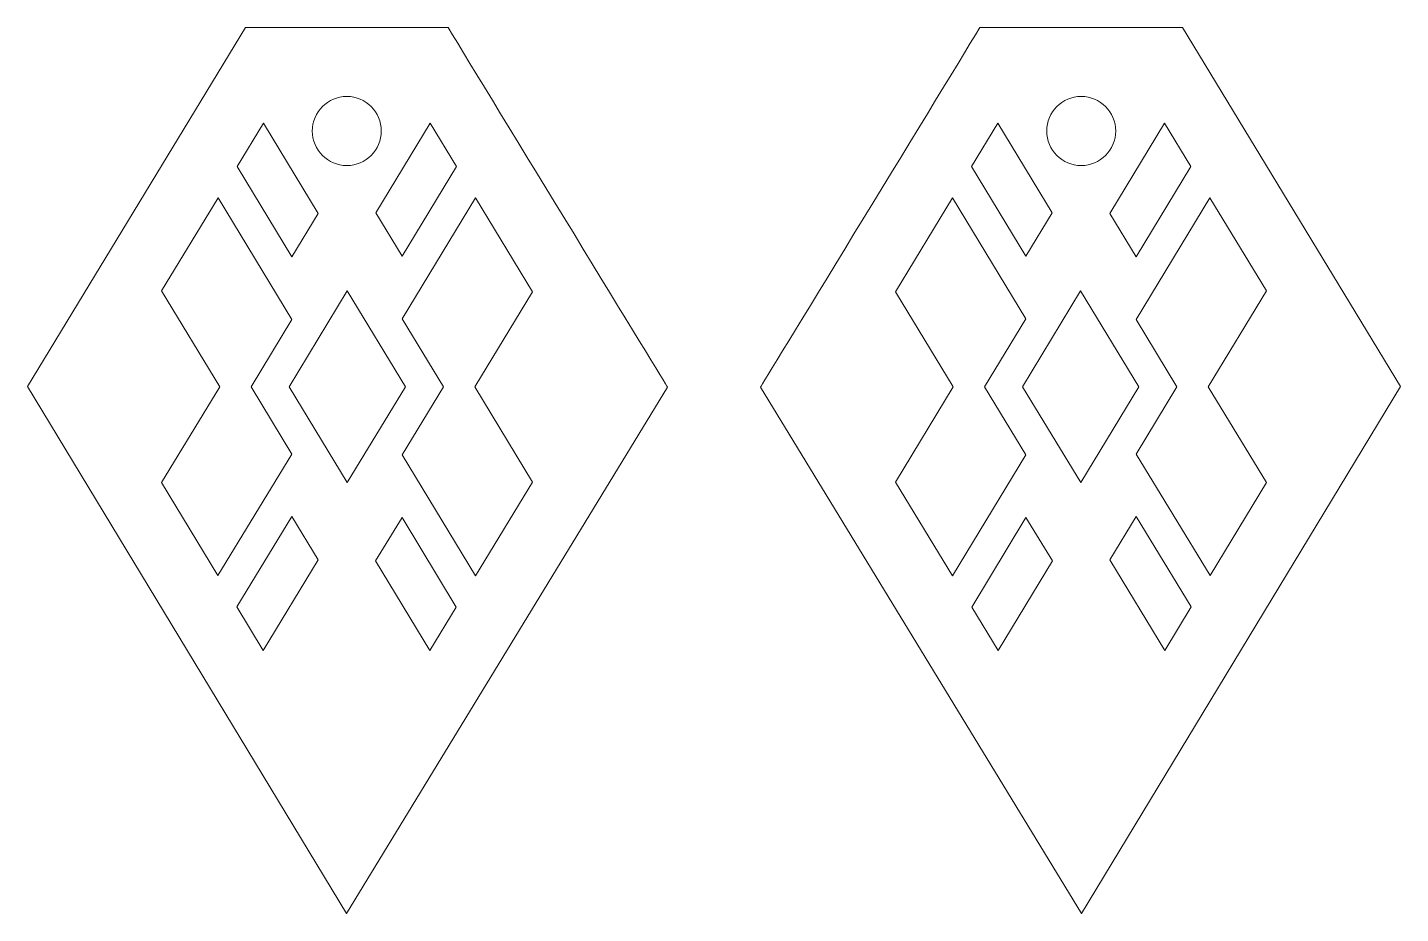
# Model space of a CAD drawing. Header units: inches. Extents: x 59 to 229, y 14 to 123.
import ezdxf

# ---------------------------------------------------------------- set-up
doc = ezdxf.new("R2010")
doc.units = ezdxf.units.IN
doc.header["$MEASUREMENT"] = 0
doc.layers.add('_U+0421_U+043B_U+043E_U+0439 1', color=7, linetype='Continuous')

msp = doc.modelspace()

# ---------------------------------------------------------------- linework, layer by layer
at = {"layer": '_U+0421_U+043B_U+043E_U+0439 1', "color": 1, "lineweight": 9, "true_color": 0xff0000}
for points in [[(88.5, 110.94), (95.27, 99.8), (92.03, 94.46), (85.26, 105.6), (88.5, 110.94)], [(112.3, 105.6), (105.6, 94.56), (102.36, 99.91), (109.05, 110.94), (112.3, 105.6)], [(178.95, 110.94), (185.64, 99.91), (182.4, 94.57), (175.7, 105.6), (178.95, 110.94)], [(202.74, 105.6), (195.98, 94.46), (192.73, 99.8), (199.49, 110.94), (202.74, 105.6)], [(75.95, 66.68), (83.13, 78.47), (75.96, 90.27), (82.92, 101.74), (92.02, 86.75), (87, 78.47), (92.01, 70.18), (82.89, 55.2), (75.95, 66.68)], [(114.56, 78.45), (114.56, 78.44), (121.65, 66.72), (114.61, 55.16), (105.59, 70.06), (110.69, 78.44), (110.69, 78.46), (105.6, 86.85), (114.64, 101.74), (121.66, 90.17), (114.56, 78.46), (114.56, 78.45)], [(173.44, 78.46), (166.34, 90.17), (173.36, 101.74), (182.4, 86.85), (177.31, 78.46), (177.31, 78.44), (182.41, 70.06), (173.39, 55.16), (166.35, 66.72), (173.44, 78.44), (173.44, 78.45), (173.44, 78.46)], [(205.11, 55.2), (195.99, 70.18), (201, 78.47), (195.98, 86.75), (205.08, 101.74), (212.04, 90.27), (204.87, 78.47), (212.05, 66.68), (205.11, 55.2)], [(91.68, 78.46), (98.84, 90.27), (106.02, 78.46), (98.83, 66.65), (91.68, 78.46)], [(189.17, 66.65), (181.98, 78.46), (189.15, 90.27), (196.32, 78.46), (189.17, 66.65)], [(88.46, 45.99), (85.23, 51.34), (92.01, 62.47), (95.24, 57.13), (88.46, 45.99)], [(109.01, 45.97), (102.33, 57.01), (105.58, 62.35), (112.26, 51.31), (109.01, 45.97)], [(175.74, 51.31), (182.42, 62.35), (185.67, 57.01), (178.99, 45.97), (175.74, 51.31)], [(192.76, 57.13), (195.99, 62.47), (202.77, 51.34), (199.54, 45.99), (192.76, 57.13)]]:
    msp.add_lwpolyline(points, dxfattribs=at)
for points, knots in [([(111.26, 122.73), (111.26, 122.73), (111.26, 122.73), (111.26, 122.73), (111.26, 122.73), (111.26, 122.73), (111.26, 122.73), (111.26, 122.73), (86.3, 122.73), (86.3, 122.73), (86.3, 122.73), (59.45, 78.48), (59.45, 78.48), (59.45, 78.48), (98.74, 13.56), (98.74, 13.56), (98.74, 13.56), (138.27, 78.43), (138.27, 78.43), (138.27, 78.43), (116.58, 113.95), (111.26, 122.73)], [0, 0, 0, 0, 1, 1, 1, 2, 2, 2, 3, 3, 3, 4, 4, 4, 5, 5, 5, 6, 6, 6, 7, 7, 7, 7]), ([(149.73, 78.43), (149.73, 78.43), (189.26, 13.56), (189.26, 13.56), (189.26, 13.56), (228.55, 78.48), (228.55, 78.48), (228.55, 78.48), (201.7, 122.73), (201.7, 122.73), (201.7, 122.73), (176.74, 122.73), (176.74, 122.73), (176.74, 122.73), (176.74, 122.73), (176.74, 122.73), (176.74, 122.73), (176.74, 122.73), (176.74, 122.73), (171.42, 113.95), (149.73, 78.43), (149.73, 78.43)], [0, 0, 0, 0, 1, 1, 1, 2, 2, 2, 3, 3, 3, 4, 4, 4, 5, 5, 5, 6, 6, 6, 7, 7, 7, 7]), ([(98.78, 114.23), (101.13, 114.23), (103.03, 112.32), (103.03, 109.97), (103.03, 107.63), (101.13, 105.72), (98.78, 105.72), (96.43, 105.72), (94.53, 107.63), (94.53, 109.97), (94.53, 112.32), (96.43, 114.23), (98.78, 114.23)], [0, 0, 0, 0, 1, 1, 1, 2, 2, 2, 3, 3, 3, 4, 4, 4, 4]), ([(193.47, 109.97), (193.47, 107.63), (191.57, 105.72), (189.22, 105.72), (186.87, 105.72), (184.97, 107.63), (184.97, 109.97), (184.97, 112.32), (186.87, 114.23), (189.22, 114.23), (191.57, 114.23), (193.47, 112.32), (193.47, 109.97)], [0, 0, 0, 0, 1, 1, 1, 2, 2, 2, 3, 3, 3, 4, 4, 4, 4])]:
    msp.add_open_spline(points, degree=3, knots=knots, dxfattribs=at)

doc.saveas('drawing.dxf')
